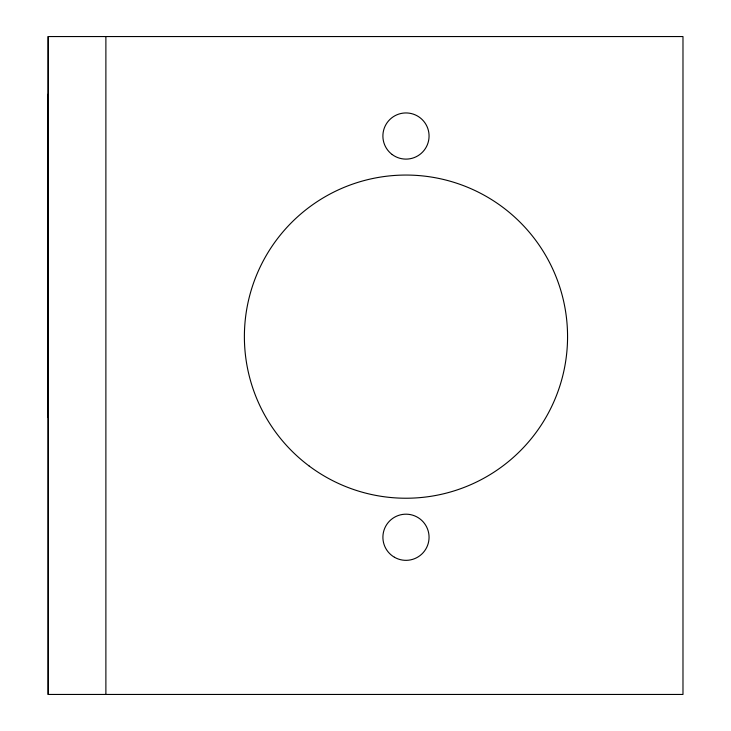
<?xml version="1.0" encoding="UTF-8"?>
<svg xmlns="http://www.w3.org/2000/svg" width="731" height="731" viewBox="0 0 731 731"><rect width="100%" height="100%" fill="white"/><g stroke="black" fill="none" stroke-linecap="round" stroke-linejoin="round"><path stroke-width="1.1" d="M48.018 417.438L48.018 94.262M48.173 694.45L48.182 36.55L682.982 36.55L682.982 694.45L48.173 694.45L48.173 36.55M105.885 36.55L105.885 694.45M309.167 466.022A161.588 161.588 0 0 0 566.424 355.796A161.588 161.588 0 0 0 342.336 188.114A161.588 161.588 0 0 0 309.167 466.022M394.438 557.25A23.081 23.081 0 0 0 429.06 537.258A23.081 23.081 0 0 0 394.438 517.274A23.081 23.081 0 0 0 394.438 557.25M392.181 154.533A23.081 23.081 0 0 0 428.905 138.726A23.081 23.081 0 0 0 396.851 114.822A23.081 23.081 0 0 0 392.181 154.533"/></g></svg>
